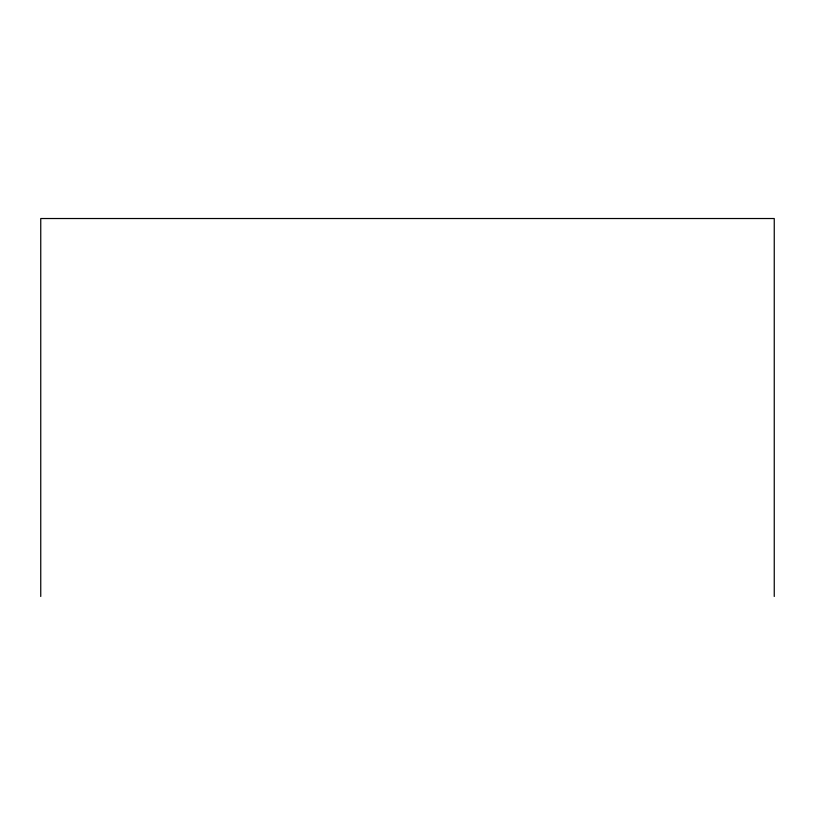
<?xml version="1.0" encoding="UTF-8"?>
<svg xmlns="http://www.w3.org/2000/svg" width="815" height="815" viewBox="0 0 815 815"><rect width="100%" height="100%" fill="white"/><g stroke="black" fill="none" stroke-linecap="round" stroke-linejoin="round"><path stroke-width="1.22" d="M774.25 596.478L774.25 218.522L40.75 218.522L40.75 596.478"/></g></svg>
